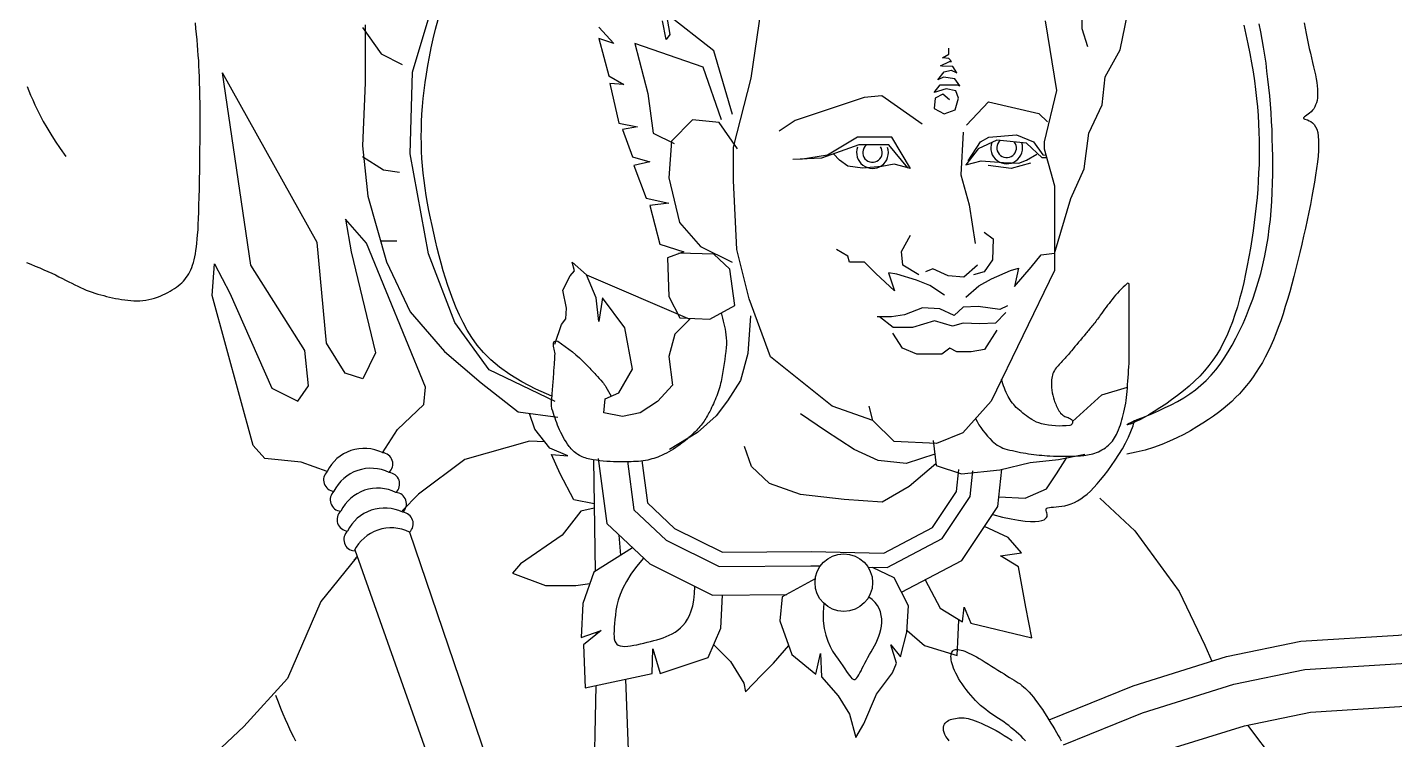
# Model space of a CAD drawing. Header units: feet. Extents: x 0 to 841, y 0 to 594.
# Drawn here: x 651.93 to 656.357, y 133.998 to 136.305 of the extents above; entities that cross this region are included whole.
import ezdxf

# ---------------------------------------------------------------- set-up
doc = ezdxf.new("R2010")
doc.units = ezdxf.units.FT
doc.header["$MEASUREMENT"] = 0
doc.layers.add('LOGO', color=7, linetype='Continuous')

# ---------------------------------------------------------------- blocks, each defined once
blk = doc.blocks.new('YOTA')
h = blk.add_hatch(color=1)
edge = h.paths.add_edge_path()
edge.add_arc((302.886, 246.975), 39.995, 0, 360)
edge = h.paths.add_edge_path(flags=16)
edge.add_arc((302.886, 246.975), 39.7, 0, 360)
at = {"color": 2}
for p, q in [((320.128, 255.999), (320.431, 256.273)), ((320.431, 256.273), (320.694, 256.353))]:
    blk.add_line(p, q, dxfattribs=at)
for points in [[(314.758, 256.258), (314.592, 256.332), (314.448, 256.407), (314.323, 256.482), (314.217, 256.558), (314.127, 256.634), (314.051, 256.711), (313.986, 256.787), (313.931, 256.864), (313.884, 256.941), (313.843, 257.018), (313.805, 257.095), (313.77, 257.171), (313.739, 257.248), (313.71, 257.324), (313.683, 257.401), (313.659, 257.477), (313.636, 257.554), (313.615, 257.631), (313.595, 257.708), (313.575, 257.785), (313.556, 257.863), (313.538, 257.941), (313.521, 258.019), (313.505, 258.096), (313.489, 258.174), (313.475, 258.252), (313.462, 258.329), (313.45, 258.407), (313.439, 258.483), (313.43, 258.56), (313.423, 258.636), (313.417, 258.711), (313.413, 258.787), (313.411, 258.862), (313.41, 258.938), (313.411, 259.014), (313.413, 259.091), (313.417, 259.17), (313.423, 259.249), (313.43, 259.33), (313.439, 259.412), (313.45, 259.496), (313.463, 259.582), (313.477, 259.67), (313.494, 259.76), (313.512, 259.853), (313.533, 259.948), (313.557, 260.045), (313.583, 260.146)], [(321.894, 260.089), (321.916, 259.991), (321.936, 259.894), (321.956, 259.796), (321.973, 259.7), (321.989, 259.606), (322.003, 259.513), (322.015, 259.422), (322.026, 259.332), (322.034, 259.244), (322.041, 259.157), (322.047, 259.071), (322.05, 258.985), (322.053, 258.901), (322.053, 258.816), (322.053, 258.732), (322.051, 258.648), (322.047, 258.563), (322.043, 258.479), (322.037, 258.394), (322.03, 258.309), (322.021, 258.224), (322.011, 258.138), (322.001, 258.051), (321.989, 257.964), (321.976, 257.876), (321.962, 257.787), (321.946, 257.698), (321.93, 257.609), (321.912, 257.521), (321.893, 257.433), (321.873, 257.347), (321.851, 257.263), (321.828, 257.181), (321.803, 257.101), (321.776, 257.025), (321.748, 256.952), (321.718, 256.882), (321.686, 256.815), (321.652, 256.752), (321.615, 256.69), (321.576, 256.631), (321.534, 256.574), (321.488, 256.519), (321.439, 256.466), (321.387, 256.413), (321.331, 256.362), (321.272, 256.313), (321.211, 256.265), (321.149, 256.22), (321.088, 256.177), (321.028, 256.137), (320.97, 256.1), (320.916, 256.068), (320.865, 256.039), (320.82, 256.015), (320.781, 255.996), (320.749, 255.981), (320.723, 255.971), (320.705, 255.965), (320.693, 255.962), (320.69, 255.964), (320.694, 255.969), (320.706, 255.977), (320.727, 255.988), (320.757, 256.001), (320.795, 256.018), (320.841, 256.036), (320.894, 256.057), (320.951, 256.081), (321.013, 256.108), (321.077, 256.137), (321.143, 256.169), (321.209, 256.204), (321.274, 256.241), (321.337, 256.282), (321.396, 256.326), (321.452, 256.372), (321.506, 256.422), (321.556, 256.475), (321.604, 256.531), (321.649, 256.59), (321.692, 256.652), (321.734, 256.717), (321.774, 256.785), (321.813, 256.857), (321.85, 256.932), (321.886, 257.01), (321.921, 257.091), (321.954, 257.174), (321.986, 257.259), (322.016, 257.346), (322.043, 257.435), (322.068, 257.525), (322.091, 257.616), (322.112, 257.708), (322.129, 257.801), (322.144, 257.894), (322.157, 257.988), (322.168, 258.081), (322.176, 258.175), (322.183, 258.269), (322.188, 258.362), (322.191, 258.456), (322.193, 258.549), (322.193, 258.641), (322.193, 258.733), (322.191, 258.825), (322.188, 258.916), (322.185, 259.006), (322.18, 259.095), (322.175, 259.184), (322.168, 259.271), (322.161, 259.358), (322.152, 259.444), (322.143, 259.529), (322.133, 259.612), (322.123, 259.695), (322.111, 259.777), (322.098, 259.859), (322.084, 259.94), (322.069, 260.02), (322.052, 260.101)], [(322.516, 260.111), (322.526, 260.057), (322.536, 260.003), (322.547, 259.95), (322.558, 259.898), (322.569, 259.847), (322.581, 259.797), (322.592, 259.749), (322.603, 259.703), (322.614, 259.658), (322.624, 259.615), (322.632, 259.574), (322.64, 259.535), (322.646, 259.497), (322.651, 259.461), (322.654, 259.428), (322.655, 259.396), (322.655, 259.366), (322.653, 259.337), (322.649, 259.311), (322.643, 259.287), (322.635, 259.265), (322.626, 259.244), (322.615, 259.225), (322.602, 259.209), (322.587, 259.194), (322.572, 259.18), (322.558, 259.169), (322.544, 259.159), (322.531, 259.15), (322.521, 259.142), (322.514, 259.136), (322.51, 259.13), (322.51, 259.126), (322.515, 259.122), (322.524, 259.118), (322.537, 259.114), (322.552, 259.109), (322.568, 259.101), (322.585, 259.092), (322.603, 259.078), (322.619, 259.061), (322.634, 259.04), (322.646, 259.013), (322.656, 258.98), (322.662, 258.941), (322.665, 258.897), (322.666, 258.849), (322.664, 258.795), (322.66, 258.737), (322.653, 258.676), (322.645, 258.61), (322.635, 258.541), (322.624, 258.469), (322.611, 258.395), (322.597, 258.318), (322.581, 258.238), (322.565, 258.158), (322.548, 258.076), (322.53, 257.993), (322.511, 257.909), (322.492, 257.826), (322.472, 257.742), (322.451, 257.659), (322.431, 257.576), (322.41, 257.495), (322.389, 257.415), (322.367, 257.336), (322.345, 257.258), (322.322, 257.183), (322.299, 257.109), (322.275, 257.038), (322.25, 256.969), (322.225, 256.902), (322.199, 256.839), (322.172, 256.777), (322.144, 256.719), (322.115, 256.662), (322.085, 256.608), (322.054, 256.556), (322.023, 256.506), (321.99, 256.458), (321.956, 256.412), (321.921, 256.368), (321.885, 256.325), (321.848, 256.284), (321.809, 256.244), (321.769, 256.205), (321.726, 256.167), (321.68, 256.129), (321.633, 256.091), (321.582, 256.054), (321.528, 256.017), (321.47, 255.979), (321.41, 255.941), (321.345, 255.902), (321.276, 255.865), (321.204, 255.828), (321.128, 255.793), (321.048, 255.76), (320.964, 255.73), (320.877, 255.703), (320.785, 255.68), (320.689, 255.662)], [(314.79, 256.205), (314.11, 256.531), (313.756, 257.02), (313.485, 257.727), (313.294, 258.759), (313.321, 259.601), (313.593, 260.525)], [(312.832, 260.09), (312.832, 259.493), (312.805, 258.841), (312.859, 258.324), (313.05, 257.645), (313.294, 257.129), (313.648, 256.721), (314.028, 256.395), (314.409, 256.096), (314.817, 256.042)], [(309.337, 257.639), (309.384, 257.62), (309.429, 257.601), (309.474, 257.583), (309.517, 257.564), (309.559, 257.546), (309.599, 257.528), (309.637, 257.51), (309.673, 257.492), (309.708, 257.474), (309.741, 257.457), (309.774, 257.44), (309.805, 257.424), (309.836, 257.409), (309.866, 257.394), (309.896, 257.38), (309.926, 257.367), (309.955, 257.354), (309.985, 257.343), (310.014, 257.332), (310.044, 257.322), (310.074, 257.313), (310.104, 257.305), (310.134, 257.297), (310.164, 257.289), (310.195, 257.282), (310.226, 257.275), (310.257, 257.268), (310.288, 257.262), (310.319, 257.257), (310.351, 257.252), (310.382, 257.248), (310.414, 257.245), (310.446, 257.243), (310.477, 257.242), (310.508, 257.243), (310.539, 257.246), (310.57, 257.25), (310.6, 257.256), (310.63, 257.263), (310.66, 257.272), (310.688, 257.281), (310.716, 257.292), (310.744, 257.304), (310.77, 257.316), (310.795, 257.329), (310.819, 257.342), (310.842, 257.356), (310.864, 257.37), (310.884, 257.384), (310.904, 257.399), (310.922, 257.414), (310.94, 257.43), (310.956, 257.446), (310.971, 257.464), (310.985, 257.482), (310.998, 257.501), (311.011, 257.521), (311.022, 257.542), (311.033, 257.564), (311.042, 257.588), (311.051, 257.612), (311.06, 257.639), (311.067, 257.667), (311.074, 257.697), (311.08, 257.729), (311.086, 257.763), (311.091, 257.799), (311.095, 257.837), (311.1, 257.879), (311.103, 257.925), (311.107, 257.975), (311.11, 258.03), (311.113, 258.091), (311.115, 258.157), (311.117, 258.231), (311.119, 258.311), (311.121, 258.398), (311.123, 258.492), (311.125, 258.59), (311.126, 258.691), (311.127, 258.794), (311.128, 258.896), (311.129, 258.997), (311.129, 259.095), (311.129, 259.188), (311.128, 259.275), (311.127, 259.354), (311.126, 259.427), (311.124, 259.494), (311.122, 259.556), (311.12, 259.614), (311.117, 259.669), (311.114, 259.723), (311.11, 259.775), (311.106, 259.828), (311.101, 259.881), (311.097, 259.936), (311.091, 259.994), (311.086, 260.052), (311.08, 260.112)], [(309.346, 259.455), (309.363, 259.411), (309.381, 259.365), (309.402, 259.317), (309.424, 259.266), (309.45, 259.212), (309.478, 259.155), (309.51, 259.095), (309.547, 259.031), (309.588, 258.963), (309.634, 258.891), (309.685, 258.814), (309.743, 258.733)], [(320.318, 260.544), (320.212, 260.611), (320.106, 260.669), (319.99, 260.573), (319.856, 260.505), (320.019, 260.293), (320.174, 260.216), (320.376, 260.284), (320.222, 260.197), (320.222, 260.052), (320.28, 259.869)], [(316.619, 259.165), (316.426, 259.822), (315.936, 260.208), (315.975, 259.99), (315.936, 259.938), (315.898, 260.131)], [(315.24, 260.067), (315.395, 259.899), (315.24, 259.951), (315.344, 259.565), (315.498, 259.474), (315.356, 259.487), (315.447, 259.075), (315.64, 259.037), (315.485, 259.011), (315.588, 258.728), (315.769, 258.676), (315.601, 258.638), (315.73, 258.303), (315.962, 258.251), (315.769, 258.226), (315.872, 257.826), (316.117, 257.749), (315.949, 257.685), (315.962, 257.286), (316.078, 257.067), (316.387, 257.054), (316.645, 257.195), (316.593, 257.569), (316.426, 257.723), (316.065, 257.736)], [(318.067, 256.009), (317.649, 256.155), (317.011, 256.664), (316.793, 257.265), (316.665, 257.774), (316.629, 258.484), (316.629, 258.829), (316.811, 259.539), (316.915, 260.246)], [(319.943, 257.732), (320.111, 258.298), (320.249, 258.605), (320.295, 258.973), (320.433, 259.265), (320.464, 259.556), (320.617, 259.833), (320.694, 260.201), (320.629, 260.274)], [(312.805, 260.063), (312.995, 259.791), (313.213, 259.683)], [(319.844, 260.132), (319.961, 259.412), (319.834, 258.884), (319.834, 258.811), (319.943, 258.429), (319.943, 258.393), (319.943, 257.556), (319.287, 256.209), (318.996, 255.882), (318.723, 255.772), (318.286, 255.791), (318.067, 256.009), (318.031, 256.155)], [(316.508, 259.109), (316.318, 259.653), (315.611, 259.897), (315.747, 259.381), (315.801, 258.973), (316.019, 258.865)], [(318.858, 259.318), (318.791, 259.377), (318.712, 259.335), (318.7, 259.227), (318.804, 259.172), (318.916, 259.214), (318.95, 259.335), (318.925, 259.41), (318.825, 259.431), (318.7, 259.393), (318.762, 259.472), (318.937, 259.472), (318.966, 259.46), (318.912, 259.535), (318.795, 259.551), (318.737, 259.522), (318.804, 259.606), (318.875, 259.622), (318.933, 259.597), (318.891, 259.66), (318.779, 259.664), (318.766, 259.668), (318.858, 259.714), (318.879, 259.714), (318.85, 259.743), (318.787, 259.751), (318.85, 259.789), (318.85, 259.851)], [(312.44, 255.482), (312.172, 255.579), (311.797, 255.616), (311.676, 255.749), (311.252, 257.298), (311.276, 257.624), (311.434, 257.322), (311.869, 256.342), (312.136, 256.209), (312.245, 256.366), (312.208, 256.729), (311.651, 257.612), (311.36, 259.595)], [(313.01, 255.676), (313.163, 255.916), (313.438, 256.174), (313.453, 256.353), (312.845, 257.839), (312.627, 258.084), (312.686, 257.748), (312.938, 256.705), (312.808, 256.437), (312.626, 256.496), (312.433, 256.805), (312.337, 257.845), (311.36, 259.595)], [(318.578, 259.067), (318.159, 259.359), (317.977, 259.34), (317.267, 259.104), (317.103, 258.995)], [(319.035, 259.057), (319.262, 259.298), (319.778, 259.176), (319.868, 259.089)], [(316.671, 258.81), (316.481, 259.082), (316.209, 259.109), (315.992, 258.892), (315.964, 258.511), (316.073, 258.05), (316.291, 257.805), (316.617, 257.642)], [(318.999, 258.985), (318.975, 258.542), (319.061, 258.232), (319.123, 257.836)], [(319.051, 258.686), (319.178, 258.885), (319.265, 258.932), (319.551, 258.956), (319.726, 258.885), (319.821, 258.75), (319.852, 258.746)], [(318.427, 258.616), (318.234, 258.854), (317.924, 258.854), (317.537, 258.715), (317.243, 258.7)], [(318.456, 258.609), (318.265, 258.932), (317.909, 258.932), (317.599, 258.746), (317.321, 258.7)], [(319.86, 258.72), (319.813, 258.718), (319.654, 258.869), (319.345, 258.901), (319.154, 258.813), (319.027, 258.647), (319.186, 258.686), (319.416, 258.67), (319.575, 258.663), (319.654, 258.694), (319.758, 258.758)], [(312.805, 258.732), (313.022, 258.596), (313.186, 258.569)], [(318.456, 258.609), (318.289, 258.654), (318.161, 258.629), (317.96, 258.611), (317.811, 258.631), (317.724, 258.693), (317.663, 258.76)], [(319.694, 258.663), (319.496, 258.607), (319.257, 258.639)], [(319.216, 257.953), (319.309, 257.883), (319.302, 257.665), (319.216, 257.541), (319.107, 257.51)], [(312.995, 257.862), (313.158, 257.862)], [(318.541, 257.51), (318.378, 257.611), (318.362, 257.751), (318.455, 257.921)], [(318.805, 257.301), (318.657, 257.402), (318.517, 257.456), (318.315, 257.518), (318.23, 257.533), (318.292, 257.347), (318.098, 257.526), (317.981, 257.642), (317.826, 257.642), (317.811, 257.704), (317.694, 257.774)], [(319.026, 257.282), (319.161, 257.399), (319.293, 257.47), (319.486, 257.555), (319.569, 257.581), (319.53, 257.389), (319.701, 257.589), (319.803, 257.718), (319.943, 257.735)], [(314.788, 256.796), (314.856, 256.997), (314.9, 257.057), (314.908, 257.168), (314.871, 257.353), (314.945, 257.502), (314.989, 257.553), (314.967, 257.642), (315.113, 257.512)], [(319.146, 257.611), (319.007, 257.487), (318.843, 257.502), (318.688, 257.572), (318.61, 257.541)], [(319.457, 257.192), (319.379, 257.153), (319.154, 257.184), (318.999, 257.176), (318.906, 257.091), (318.758, 257.161), (318.579, 257.169), (318.393, 257.099), (318.261, 257.076), (318.113, 257.076)], [(319.441, 257.122), (319.333, 257.013), (319.17, 257.006), (318.999, 257.013), (318.89, 256.982), (318.704, 257.037), (318.478, 256.967), (318.277, 256.967), (318.137, 257.076)], [(316.804, 257.088), (316.777, 256.701), (316.703, 256.419), (316.569, 256.212), (316.451, 256.056), (316.258, 255.885), (315.969, 255.708)], [(319.345, 256.941), (319.22, 256.739), (319.081, 256.716), (318.933, 256.716), (318.863, 256.754), (318.778, 256.692), (318.521, 256.692), (318.374, 256.754), (318.273, 256.91)], [(315.193, 255.147), (314.985, 255.19), (314.844, 255.459), (314.754, 255.657), (314.921, 255.645), (314.735, 255.722), (314.581, 255.92), (314.525, 256.081)], [(318.708, 255.659), (318.41, 255.564), (318.123, 255.595), (317.876, 255.708), (317.578, 255.903), (317.321, 256.078)], [(319.304, 255.039), (319.405, 255.012), (319.494, 254.992), (319.571, 254.978), (319.638, 254.969), (319.694, 254.965), (319.742, 254.965), (319.78, 254.969), (319.811, 254.976), (319.834, 254.984), (319.85, 254.995), (319.86, 255.006), (319.865, 255.018), (319.867, 255.031), (319.865, 255.043), (319.862, 255.055), (319.858, 255.067), (319.856, 255.078), (319.854, 255.087), (319.856, 255.096), (319.862, 255.103), (319.873, 255.107), (319.889, 255.111), (319.908, 255.113), (319.931, 255.115), (319.958, 255.117), (319.986, 255.12), (320.017, 255.124), (320.049, 255.129), (320.081, 255.137), (320.114, 255.148), (320.147, 255.161), (320.18, 255.178), (320.212, 255.198), (320.245, 255.222), (320.278, 255.249), (320.311, 255.28), (320.346, 255.315), (320.38, 255.353), (320.416, 255.395), (320.453, 255.44), (320.491, 255.49), (320.53, 255.543), (320.568, 255.598), (320.605, 255.656), (320.641, 255.715), (320.674, 255.775), (320.704, 255.835), (320.73, 255.895), (320.751, 255.954), (320.766, 256.011)], [(314.683, 255.789), (314.526, 255.796), (313.858, 255.604), (313.383, 255.248), (313.214, 255.075)], [(318.719, 255.562), (318.441, 255.328), (318.164, 255.164), (317.773, 255.194), (317.321, 255.246), (317.002, 255.359), (316.817, 255.533), (316.745, 255.739)], [(318.691, 255.803), (318.722, 255.542), (318.983, 255.459), (319.379, 255.5), (319.692, 255.573), (319.984, 255.605), (320.253, 255.661)], [(315.186, 255.603), (315.204, 254.451)], [(315.235, 255.617), (315.324, 254.944), (315.766, 254.529), (316.414, 254.205), (317.179, 254.212)], [(315.536, 255.587), (315.603, 255.087), (315.937, 254.773), (316.482, 254.5), (317.429, 254.509), (317.526, 254.507)], [(315.684, 255.594), (315.742, 255.158), (316.022, 254.895), (316.516, 254.648), (317.43, 254.656), (318.18, 254.64), (318.682, 254.903), (318.929, 255.274), (318.954, 255.504)], [(319.368, 255.221), (319.64, 255.208), (319.859, 255.302), (319.963, 255.459), (320.067, 255.625)], [(318.017, 254.496), (318.214, 254.492), (318.784, 254.79), (319.072, 255.222), (319.1, 255.488)], [(318.363, 254.237), (318.987, 254.564), (319.357, 255.119), (319.399, 255.505)], [(320.408, 255.206), (320.769, 254.869), (321.227, 254.243), (321.492, 253.689), (321.563, 253.524)], [(315.194, 255.103), (315.056, 255.074), (314.863, 254.825), (314.434, 254.53), (314.351, 254.434), (314.69, 254.306), (315.004, 254.306), (315.148, 254.325)], [(313.288, 254.856), (315.45, 248.495)], [(318.608, 254.365), (318.762, 254.073), (318.991, 253.929), (319.011, 254.08), (319.077, 253.916), (319.706, 253.765), (319.647, 254.08), (319.569, 254.499), (319.385, 254.611), (319.601, 254.643), (319.464, 254.801), (319.22, 254.913)], [(319.886, 252.918), (320.751, 253.271), (321.716, 253.571), (322.483, 253.731), (323.489, 253.794), (324.096, 253.868), (324.547, 254.127), (324.735, 254.503), (324.8, 254.958)], [(320.033, 252.66), (320.85, 252.993), (321.79, 253.286), (322.523, 253.438), (323.516, 253.5), (324.191, 253.583), (324.77, 253.916), (325.02, 254.414), (325.092, 254.918)], [(320.247, 252.269), (321, 252.577), (321.901, 252.857), (322.582, 252.999), (323.557, 253.06), (324.333, 253.155), (325.106, 253.599), (325.447, 254.281), (325.545, 254.964)], [(315.449, 254.826), (315.466, 254.617)], [(312.739, 254.592), (312.374, 254.14), (312.03, 253.345), (311.578, 252.851), (310.826, 252.142), (310.181, 251.283), (309.751, 250.252), (309.6, 249.22), (310.073, 248.662), (311.256, 247.652), (312.245, 247.05), (312.997, 246.621), (314.158, 246.535), (314.652, 246.449), (315.233, 246.427), (315.598, 246.556), (315.783, 246.934), (316.179, 246.879), (316.308, 246.75), (316.415, 246.986), (316.265, 247.265), (316.05, 247.351), (315.482, 247.348)], [(312.75, 254.604), (312.714, 254.567)], [(312.725, 254.675), (314.982, 248.287)], [(315.589, 254.695), (315.19, 254.442), (315.075, 254.121), (315.058, 253.767), (315.264, 253.841), (315.083, 253.693), (315.099, 253.249), (315.791, 253.397), (315.799, 253.652), (315.873, 253.397), (316.368, 253.561), (316.499, 253.866), (316.516, 254.206)], [(315.702, 254.589), (315.631, 254.503), (315.572, 254.423), (315.526, 254.348), (315.489, 254.279), (315.462, 254.214), (315.442, 254.154), (315.428, 254.098), (315.418, 254.047), (315.412, 253.999), (315.407, 253.954), (315.403, 253.912), (315.4, 253.874), (315.398, 253.839), (315.397, 253.807), (315.398, 253.779), (315.401, 253.754), (315.407, 253.732), (315.415, 253.714), (315.427, 253.699), (315.442, 253.689), (315.462, 253.681), (315.484, 253.678), (315.51, 253.677), (315.539, 253.678), (315.569, 253.682), (315.602, 253.688), (315.635, 253.694), (315.67, 253.702), (315.705, 253.711), (315.739, 253.72), (315.774, 253.728), (315.808, 253.737), (315.841, 253.746), (315.874, 253.756), (315.906, 253.766), (315.937, 253.778), (315.968, 253.792), (315.998, 253.807), (316.027, 253.825), (316.055, 253.844), (316.083, 253.867), (316.109, 253.893), (316.134, 253.923), (316.157, 253.957), (316.177, 253.997), (316.195, 254.043), (316.21, 254.095), (316.221, 254.154), (316.228, 254.221), (316.231, 254.296)], [(317.474, 254.374), (317.134, 254.187), (317.109, 253.94), (317.233, 253.594), (317.48, 253.389), (317.529, 253.603), (317.537, 253.364), (317.71, 253.166), (317.826, 252.977), (317.891, 252.738), (317.974, 252.878), (318.106, 253.183), (318.27, 253.405), (318.312, 253.504), (318.254, 253.693), (318.353, 253.57), (318.419, 253.825), (318.435, 254.097), (318.287, 254.385), (318.064, 254.492)], [(317.562, 254.122), (317.554, 254.026), (317.556, 253.939), (317.565, 253.862), (317.581, 253.793), (317.602, 253.731), (317.627, 253.677), (317.653, 253.628), (317.681, 253.584), (317.709, 253.545), (317.735, 253.509), (317.758, 253.476), (317.779, 253.446), (317.797, 253.419), (317.813, 253.395), (317.828, 253.375), (317.841, 253.359), (317.852, 253.347), (317.863, 253.339), (317.873, 253.336), (317.883, 253.336), (317.893, 253.342), (317.903, 253.352), (317.913, 253.366), (317.924, 253.383), (317.935, 253.403), (317.947, 253.426), (317.959, 253.451), (317.972, 253.478), (317.986, 253.505), (318.001, 253.534), (318.017, 253.563), (318.034, 253.592), (318.052, 253.622), (318.069, 253.653), (318.086, 253.684), (318.102, 253.715), (318.117, 253.748), (318.13, 253.781), (318.141, 253.815), (318.15, 253.85), (318.156, 253.886), (318.159, 253.923), (318.159, 253.96), (318.155, 253.996), (318.146, 254.032), (318.132, 254.067), (318.114, 254.1), (318.09, 254.131), (318.061, 254.16), (318.025, 254.186)], [(318.42, 253.842), (318.602, 253.686), (318.937, 253.582), (318.943, 253.721), (318.954, 253.952)], [(315.213, 253.823), (315.214, 253.8)], [(316.425, 253.695), (316.598, 253.52), (316.738, 253.298), (316.755, 253.208), (316.92, 253.38), (317.043, 253.504), (317.2, 253.685)], [(318.854, 252.703), (318.836, 252.726), (318.822, 252.748), (318.811, 252.769), (318.803, 252.79), (318.798, 252.809), (318.796, 252.827), (318.797, 252.844), (318.801, 252.86), (318.807, 252.874), (318.815, 252.886), (318.826, 252.897), (318.838, 252.907), (318.852, 252.915), (318.867, 252.921), (318.884, 252.927), (318.901, 252.931), (318.919, 252.934), (318.937, 252.937), (318.955, 252.938), (318.973, 252.939), (318.991, 252.939), (319.01, 252.938), (319.03, 252.935), (319.05, 252.932), (319.073, 252.926), (319.097, 252.919), (319.123, 252.91), (319.152, 252.898), (319.185, 252.885), (319.22, 252.869), (319.258, 252.85), (319.298, 252.83), (319.34, 252.808), (319.382, 252.784), (319.423, 252.759), (319.464, 252.733), (319.504, 252.706)], [(319.641, 252.704), (319.619, 252.727), (319.596, 252.75), (319.572, 252.772), (319.547, 252.795), (319.522, 252.817), (319.496, 252.838), (319.47, 252.859), (319.443, 252.878), (319.417, 252.897), (319.39, 252.915), (319.364, 252.933), (319.337, 252.951), (319.311, 252.968), (319.284, 252.986), (319.258, 253.005), (319.232, 253.025), (319.206, 253.046), (319.179, 253.068), (319.153, 253.092), (319.128, 253.118), (319.102, 253.145), (319.078, 253.173), (319.054, 253.202), (319.031, 253.231), (319.009, 253.26), (318.989, 253.289), (318.97, 253.318), (318.952, 253.347), (318.937, 253.375), (318.923, 253.401), (318.911, 253.427), (318.901, 253.452), (318.892, 253.475), (318.885, 253.498), (318.88, 253.519), (318.876, 253.538), (318.874, 253.556), (318.873, 253.573), (318.874, 253.588), (318.876, 253.601), (318.88, 253.612), (318.885, 253.622), (318.891, 253.63), (318.899, 253.637), (318.909, 253.641), (318.92, 253.644), (318.932, 253.646), (318.946, 253.645), (318.961, 253.643), (318.977, 253.639), (318.996, 253.634), (319.015, 253.627), (319.036, 253.618), (319.059, 253.608), (319.083, 253.596), (319.109, 253.583), (319.136, 253.568), (319.165, 253.551), (319.196, 253.534), (319.227, 253.514), (319.26, 253.494), (319.293, 253.474), (319.326, 253.453), (319.358, 253.432), (319.39, 253.412), (319.421, 253.393), (319.45, 253.374), (319.477, 253.357), (319.502, 253.342), (319.525, 253.328), (319.546, 253.315), (319.566, 253.302), (319.586, 253.289), (319.604, 253.275), (319.623, 253.26), (319.641, 253.244), (319.66, 253.225), (319.68, 253.203), (319.701, 253.179), (319.723, 253.152), (319.746, 253.123), (319.769, 253.091), (319.793, 253.058), (319.816, 253.025), (319.839, 252.99), (319.862, 252.955), (319.884, 252.92), (319.905, 252.886), (319.925, 252.853), (319.944, 252.821), (319.962, 252.79), (319.979, 252.759), (319.995, 252.73), (320.01, 252.702)], [(315.517, 253.338), (315.556, 252.243), (315.617, 250.7), (315.8, 249.604), (316.145, 248.448), (316.167, 248.419)], [(311.906, 253.174), (311.933, 253.105), (311.959, 253.04), (311.983, 252.981), (312.007, 252.926), (312.029, 252.874), (312.05, 252.827), (312.071, 252.783), (312.092, 252.742), (312.113, 252.704)], [(315.21, 253.272), (315.186, 252.111), (315.243, 251.036), (315.394, 249.848), (315.727, 248.518)], [(321.931, 252.864), (322.216, 252.485), (322.288, 252.268), (322.384, 252.003), (322.698, 251.642), (322.987, 251.064), (323.325, 250.222), (323.566, 249.234), (323.686, 248.681), (323.71, 248.223), (323.614, 247.934), (323.542, 247.645), (323.373, 247.549), (323.228, 247.477), (322.963, 247.477), (322.722, 247.573), (322.617, 247.611)]]:
    blk.add_lwpolyline(points, dxfattribs=at)
blk.add_lwpolyline([(316.181, 257.054), (316.026, 256.899), (315.962, 256.668), (316.001, 256.371), (315.846, 256.204), (315.666, 256.088), (315.485, 256.05), (315.292, 256.088), (315.305, 256.23), (315.447, 256.294), (315.588, 256.539), (315.511, 256.964), (315.279, 257.273), (315.24, 257.028), (315.215, 257.273), (315.113, 257.512)], close=True, dxfattribs=at)
for points in [[(319.126, 256.028, 0.079142), (319.299, 255.795, 0.132813), (319.452, 255.71, 0.024477), (319.673, 255.665, 0.024807), (319.894, 255.643, 0.024884), (320.19, 255.643, 0.049648), (320.336, 255.665, 0.109702), (320.482, 255.739, 0.11226), (320.58, 255.864, 0.048309), (320.651, 256.066, 0.042276), (320.69, 256.306, 0.003417), (320.71, 256.597, 0.015616), (320.712, 256.66), (320.712, 257.014), (320.712, 257.412, 0.644258), (320.691, 257.421, 0.047614), (320.535, 257.257, 0.011744), (320.414, 257.094, -0.018632), (320.336, 256.992, -0.001385), (320.265, 256.905, -0.000664), (320.115, 256.726, -0.010305), (320.041, 256.641, 0.009511), (319.96, 256.55, 0.159911), (319.911, 256.427, 0.099305), (319.938, 256.218, 0.047563), (319.987, 256.109, 0.09441), (320.027, 256.063, 0.10395), (320.07, 256.041, -0.099692), (320.115, 256.019, -0.662983), (320.099, 255.958, -0.100136), (319.806, 255.975, -0.077413), (319.709, 256.017, -0.043956), (319.562, 256.13, -0.082258), (319.464, 256.255, -0.068955), (319.396, 256.433)], [(316.503, 257.118, -0.034677), (316.552, 256.893, -0.060144), (316.554, 256.76, -0.0233), (316.506, 256.431, -0.044343), (316.458, 256.264, -0.026415), (316.385, 256.101, -0.035836), (316.317, 255.989, -0.045944), (316.222, 255.879, -0.035819), (316.08, 255.759, -0.049157), (315.889, 255.648, -0.06245), (315.724, 255.596, -0.032541), (315.625, 255.585, -0.016241), (315.427, 255.581, -0.042016), (315.149, 255.609, -0.089888), (315.026, 255.656, -0.103152), (314.935, 255.741, -0.057033), (314.826, 255.937, -0.02178), (314.758, 256.127, -0.091719), (314.752, 256.175, -0.006986), (314.761, 256.294, 0.005177), (314.774, 256.456, 0.000852), (314.783, 256.588, 0.001237), (314.789, 256.679, 0.093077), (314.781, 256.744, -0.100172), (314.774, 256.805, -0.563695), (314.817, 256.826, -0.055282), (315.108, 256.59, -0.008412), (315.212, 256.48, -0.01267), (315.279, 256.404, -0.034307), (315.314, 256.355, -0.018994), (315.369, 256.259)]]:
    blk.add_lwpolyline(points, format="xyb", dxfattribs=at)
at = {"color": 1}
for centre, radius in [((302.881, 246.975), 40), ((302.881, 246.975), 40), ((302.886, 246.975), 39.995)]:
    blk.add_circle(centre, radius, dxfattribs=at)
at = {"color": 2}
for centre, radius in [((302.886, 246.975), 39.7), ((302.886, 246.975), 38.793), ((317.768, 254.335), 0.297)]:
    blk.add_circle(centre, radius, dxfattribs=at)
for centre, radius, start, end in [((318.064, 258.773), 0.164, 159.8809, 18.868), ((318.064, 258.773), 0.101, 131.5261, 36.7692), ((319.448, 258.821), 0.164, 159.8809, 18.868), ((319.448, 258.821), 0.101, 131.5261, 36.7692), ((312.821, 255.295), 0.425, 63.7228, 153.8231), ((312.999, 255.558), 0.118, 312.4365, 85.1095), ((312.52, 255.395), 0.118, 132.4365, 265.1095), ((312.891, 255.09), 0.425, 63.7228, 153.8231), ((313.069, 255.353), 0.118, 312.4365, 85.1095), ((312.589, 255.19), 0.118, 132.4365, 265.1095), ((312.961, 254.885), 0.425, 63.7228, 153.8231), ((313.139, 255.148), 0.118, 312.4365, 85.1095), ((312.659, 254.985), 0.118, 132.4365, 265.1095), ((313.03, 254.68), 0.425, 63.7228, 153.8231), ((313.209, 254.943), 0.118, 312.4365, 85.1095), ((312.729, 254.78), 0.118, 132.4365, 265.1095), ((313.1, 254.475), 0.425, 63.7228, 153.8231)]:
    blk.add_arc(centre, radius, start, end, dxfattribs=at)

msp = doc.modelspace()

# ---------------------------------------------------------------- linework, layer by layer
at = {"layer": 'LOGO', "color": 1}
msp.add_circle((649.9138, 132.2024), 12.5548, dxfattribs=at)

# ---------------------------------------------------------------- block references
at = {"layer": 'LOGO', "xscale": 0.3139103563735262, "yscale": 0.3139103563735262, "zscale": 0.3139103563735262}
msp.add_blockref('YOTA', (554.8225, 54.668), dxfattribs=at)

doc.saveas('drawing.dxf')
